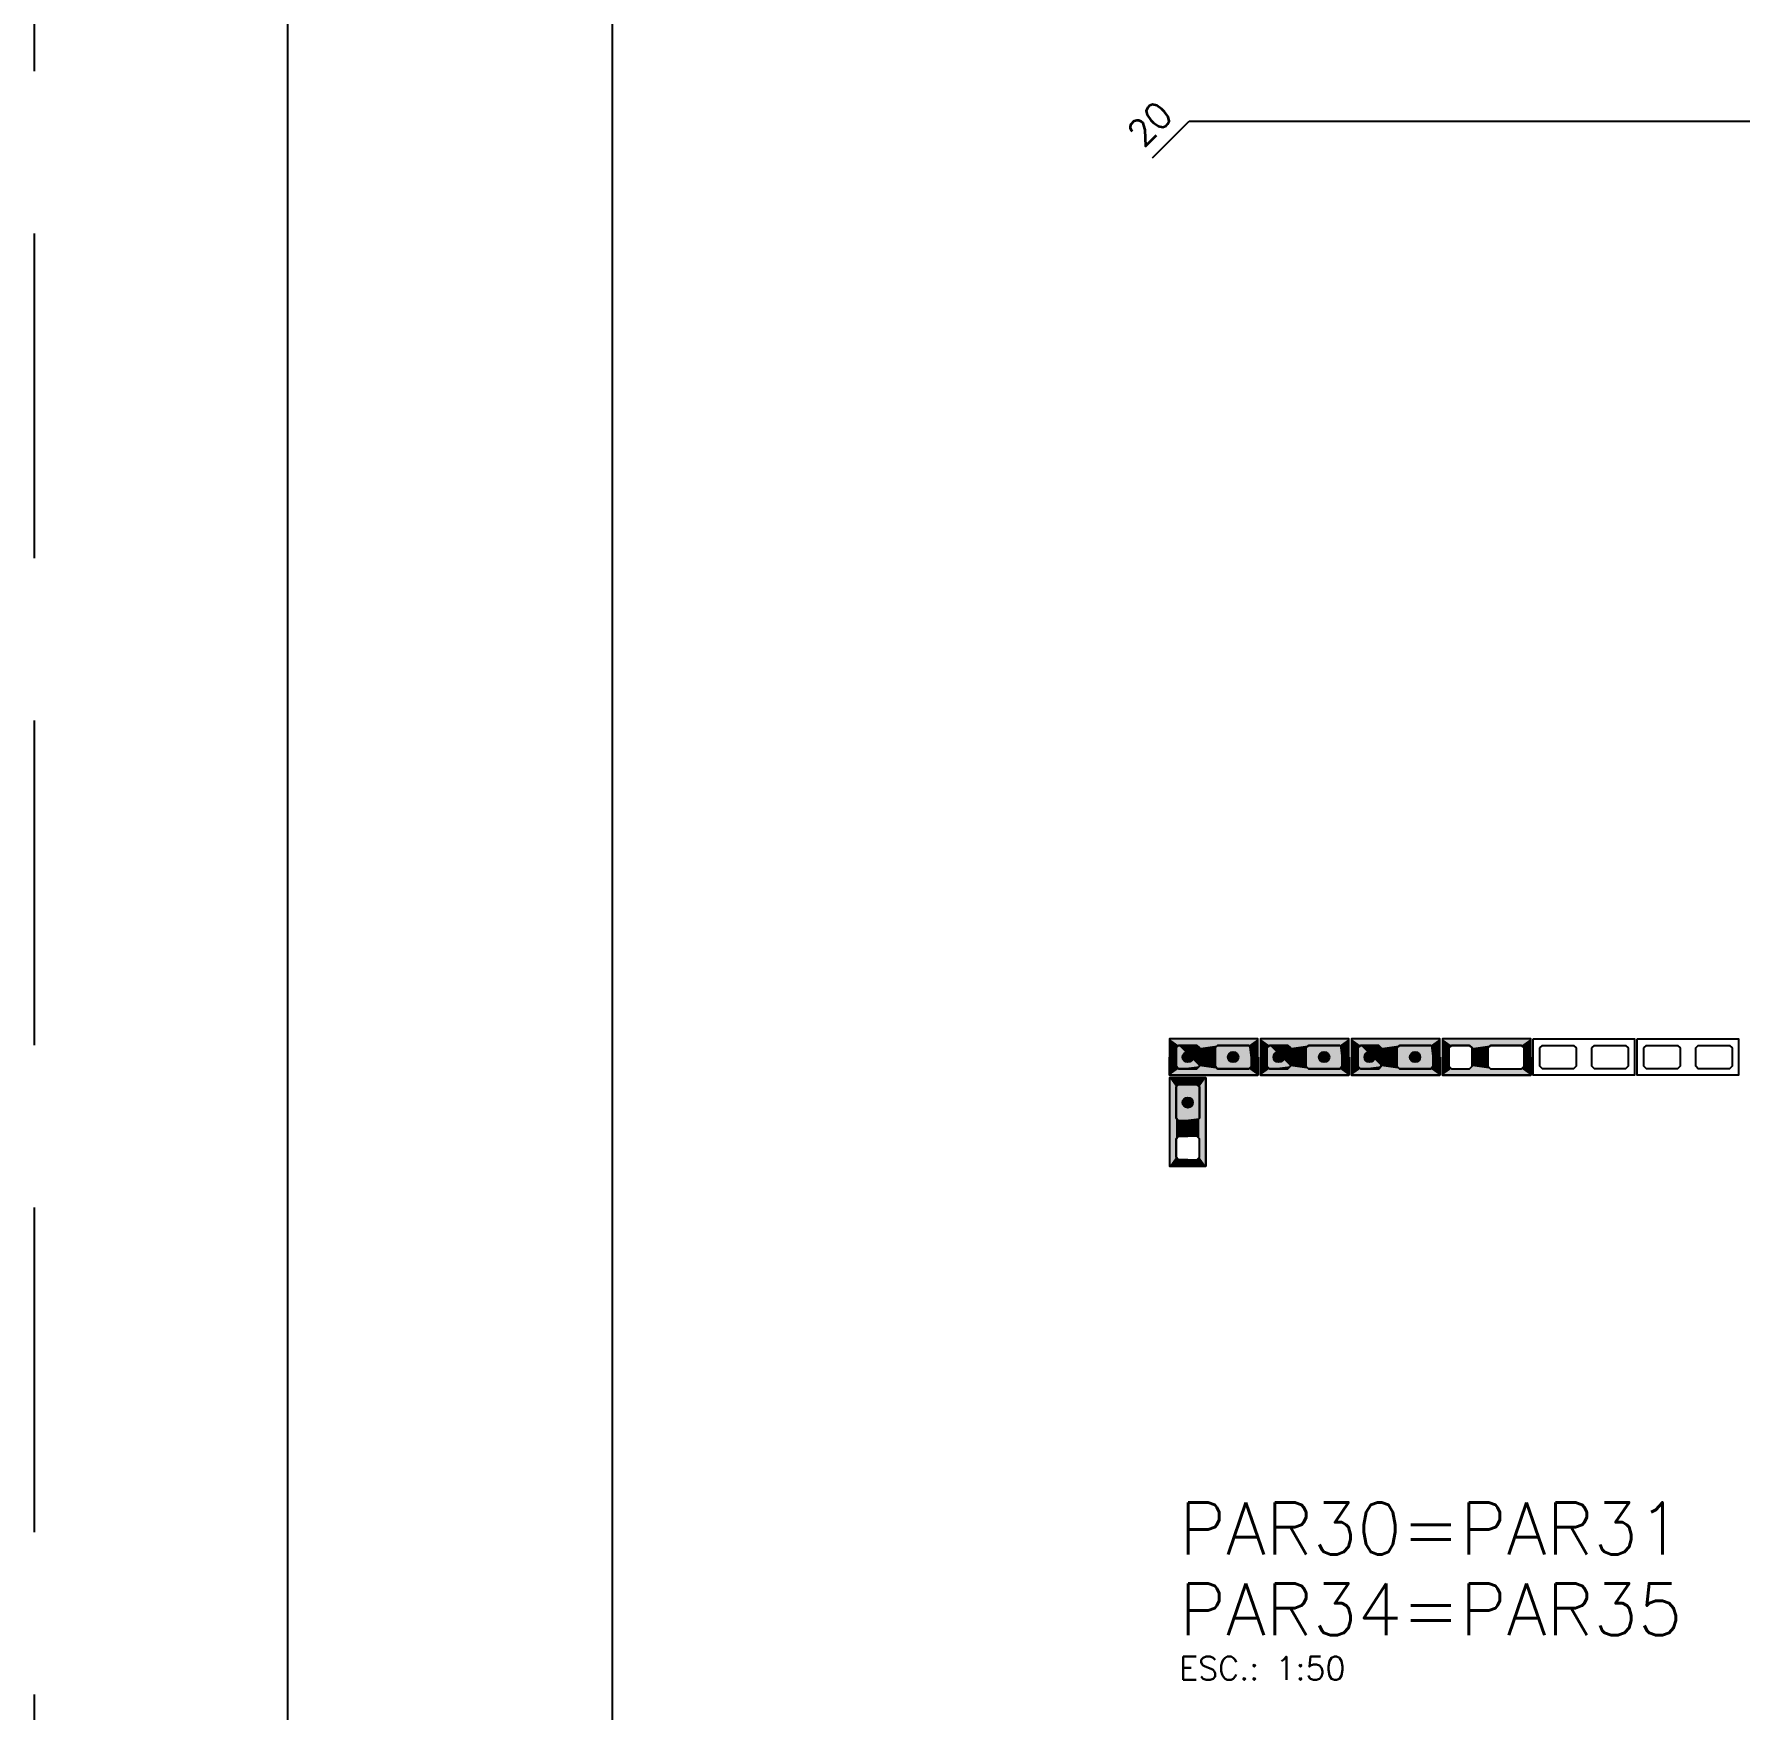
# Model space of a CAD drawing. Extents: x -1.9 to 86, y -1.5 to 61.
# Drawn here: x -1.95 to 11.18, y 34.58 to 47.49 of the extents above; entities that cross this region are included whole.
import ezdxf

# ---------------------------------------------------------------- set-up
doc = ezdxf.new("R2010")
doc.units = 0
doc.header["$MEASUREMENT"] = 0
doc.linetypes.add('HIDDEN', pattern=[0.375, 0.25, -0.125])
doc.layers.get('0').update_dxf_attribs({"linetype": 'CONTINUOUS'})
doc.layers.get('Defpoints').update_dxf_attribs({"linetype": 'CONTINUOUS'})
for name, color, linetype in [('ARQ_FOLHA', 7, 'CONTINUOUS'), ('PENA_01', 1, 'CONTINUOUS'), ('PENA_02', 2, 'CONTINUOUS'), ('PENA_03', 3, 'CONTINUOUS'), ('PENA_05', 5, 'CONTINUOUS'), ('PENA_06', 6, 'CONTINUOUS'), ('PENA_11', 252, 'CONTINUOUS'), ('PENA_21', 100, 'CONTINUOUS')]:
    doc.layers.add(name, color=color, linetype=linetype)
doc.styles.get("Standard").update_dxf_attribs({"font": 'ROMANS.SHX'})

# ---------------------------------------------------------------- blocks, each defined once
blk = doc.blocks.new('FOLHA A1 - 841 X 594')
at = {"layer": 'ARQ_FOLHA', "color": 1}
for points in [[(-841, 0), (0, 0), (0, 594), (-841, 594)], [(-816, 10), (-10, 10), (-10, 584), (-816, 584)]]:
    blk.add_lwpolyline(points, close=True, dxfattribs=at)
at = {"layer": 'Defpoints', "color": 8, "linetype": 'HIDDEN', "ltscale": 100}
blk.add_lwpolyline([(-860.5, 609.5), (-860.5, -15.5), (19.5, -15.5), (19.5, 609.5)], close=True, dxfattribs=at)
blk = doc.blocks.new('*U24')
blk.add_blockref('FOLHA A1 - 841 X 594', (0, 0))

msp = doc.modelspace()

# ---------------------------------------------------------------- linework, layer by layer
at = {"layer": 'PENA_01', "linetype": 'Continuous'}
for points in [[(6.859264, 39.519962), (6.999264, 39.519962), (7.019264, 39.539962), (7.019264, 39.679962), (6.999264, 39.699962), (6.859264, 39.699962), (6.839264, 39.679962), (6.839264, 39.539962), (6.859264, 39.519962)], [(7.159264, 39.519962), (7.399264, 39.519962), (7.419264, 39.539962), (7.419264, 39.679962), (7.399264, 39.699962), (7.159264, 39.699962), (7.139264, 39.679962), (7.139264, 39.539962), (7.159264, 39.519962)], [(7.559264, 39.519962), (7.699264, 39.519962), (7.719264, 39.539962), (7.719264, 39.679962), (7.699264, 39.699962), (7.559264, 39.699962), (7.539264, 39.679962), (7.539264, 39.539962), (7.559264, 39.519962)], [(7.859264, 39.519962), (8.099264, 39.519962), (8.119264, 39.539962), (8.119264, 39.679962), (8.099264, 39.699962), (7.859264, 39.699962), (7.839264, 39.679962), (7.839264, 39.539962), (7.859264, 39.519962)], [(8.259264, 39.519962), (8.399264, 39.519962), (8.419264, 39.539962), (8.419264, 39.679962), (8.399264, 39.699962), (8.259264, 39.699962), (8.239264, 39.679962), (8.239264, 39.539962), (8.259264, 39.519962)], [(8.559264, 39.519962), (8.799264, 39.519962), (8.819264, 39.539962), (8.819264, 39.679962), (8.799264, 39.699962), (8.559264, 39.699962), (8.539264, 39.679962), (8.539264, 39.539962), (8.559264, 39.519962)], [(8.959264, 39.519962), (9.099264, 39.519962), (9.119264, 39.539962), (9.119264, 39.679962), (9.099264, 39.699962), (8.959264, 39.699962), (8.939264, 39.679962), (8.939264, 39.539962), (8.959264, 39.519962)], [(9.259264, 39.519962), (9.499264, 39.519962), (9.519264, 39.539962), (9.519264, 39.679962), (9.499264, 39.699962), (9.259264, 39.699962), (9.239264, 39.679962), (9.239264, 39.539962), (9.259264, 39.519962)], [(9.639264, 39.679962), (9.659264, 39.699962), (9.899264, 39.699962), (9.919264, 39.679962), (9.919264, 39.539962), (9.899264, 39.519962), (9.659264, 39.519962), (9.639264, 39.539962), (9.639264, 39.679962)], [(10.039264, 39.679962), (10.059264, 39.699962), (10.299264, 39.699962), (10.319264, 39.679962), (10.319264, 39.539962), (10.299264, 39.519962), (10.059264, 39.519962), (10.039264, 39.539962), (10.039264, 39.679962)], [(10.439264, 39.679962), (10.459264, 39.699962), (10.699264, 39.699962), (10.719264, 39.679962), (10.719264, 39.539962), (10.699264, 39.519962), (10.459264, 39.519962), (10.439264, 39.539962), (10.439264, 39.679962)], [(10.839264, 39.679962), (10.859264, 39.699962), (11.099264, 39.699962), (11.119264, 39.679962), (11.119264, 39.539962), (11.099264, 39.519962), (10.859264, 39.519962), (10.839264, 39.539962), (10.839264, 39.679962)], [(7.019264, 39.139962), (7.019264, 39.379962), (6.999264, 39.399962), (6.859264, 39.399962), (6.839264, 39.379962), (6.839264, 39.139962), (6.859264, 39.119962), (6.999264, 39.119962), (7.019264, 39.139962)], [(7.019264, 38.839962), (7.019264, 38.979962), (6.999264, 38.999962), (6.859264, 38.999962), (6.839264, 38.979962), (6.839264, 38.839962), (6.859264, 38.819962), (6.999264, 38.819962), (7.019264, 38.839962)]]:
    msp.add_lwpolyline(points, dxfattribs=at)
at = {"layer": 'PENA_02', "linetype": 'Continuous'}
for points in [[(6.789264, 39.469962), (7.469264, 39.469962), (7.469264, 39.749962), (6.789264, 39.749962), (6.789264, 39.469962)], [(7.489264, 39.469962), (8.169264, 39.469962), (8.169264, 39.749962), (7.489264, 39.749962), (7.489264, 39.469962)], [(8.189264, 39.469962), (8.869264, 39.469962), (8.869264, 39.749962), (8.189264, 39.749962), (8.189264, 39.469962)], [(8.889264, 39.469962), (9.569264, 39.469962), (9.569264, 39.749962), (8.889264, 39.749962), (8.889264, 39.469962)], [(9.589264, 39.749962), (10.369264, 39.749962), (10.369264, 39.469962), (9.589264, 39.469962), (9.589264, 39.749962)], [(10.389264, 39.749962), (11.169264, 39.749962), (11.169264, 39.469962), (10.389264, 39.469962), (10.389264, 39.749962)], [(7.069264, 38.769962), (7.069264, 39.449962), (6.789264, 39.449962), (6.789264, 38.769962), (7.069264, 38.769962)]]:
    msp.add_lwpolyline(points, dxfattribs=at)
at = {"layer": 'PENA_03', "linetype": 'Continuous'}
for points in [[(7.019264, 39.539962), (6.999264, 39.519962), (6.859264, 39.519962), (6.839264, 39.539962), (6.839264, 39.679962), (6.859264, 39.699962), (6.999264, 39.699962), (7.019264, 39.679962), (7.019264, 39.539962)], [(7.419264, 39.539962), (7.399264, 39.519962), (7.159264, 39.519962), (7.139264, 39.539962), (7.139264, 39.679962), (7.159264, 39.699962), (7.399264, 39.699962), (7.419264, 39.679962), (7.419264, 39.539962)], [(7.719264, 39.539962), (7.699264, 39.519962), (7.559264, 39.519962), (7.539264, 39.539962), (7.539264, 39.679962), (7.559264, 39.699962), (7.699264, 39.699962), (7.719264, 39.679962), (7.719264, 39.539962)], [(8.119264, 39.539962), (8.099264, 39.519962), (7.859264, 39.519962), (7.839264, 39.539962), (7.839264, 39.679962), (7.859264, 39.699962), (8.099264, 39.699962), (8.119264, 39.679962), (8.119264, 39.539962)], [(8.419264, 39.539962), (8.399264, 39.519962), (8.259264, 39.519962), (8.239264, 39.539962), (8.239264, 39.679962), (8.259264, 39.699962), (8.399264, 39.699962), (8.419264, 39.679962), (8.419264, 39.539962)], [(8.819264, 39.539962), (8.799264, 39.519962), (8.559264, 39.519962), (8.539264, 39.539962), (8.539264, 39.679962), (8.559264, 39.699962), (8.799264, 39.699962), (8.819264, 39.679962), (8.819264, 39.539962)], [(6.859264, 39.119962), (6.839264, 39.139962), (6.839264, 39.379962), (6.859264, 39.399962), (6.999264, 39.399962), (7.019264, 39.379962), (7.019264, 39.139962), (6.999264, 39.119962), (6.859264, 39.119962)]]:
    msp.add_lwpolyline(points, dxfattribs=at)
for centre in [(6.929264, 39.609962), (7.279264, 39.609962), (7.629264, 39.609962), (7.979264, 39.609962), (8.329264, 39.609962), (8.679264, 39.609962), (6.929264, 39.259962)]:
    msp.add_circle(centre, 0.04, dxfattribs=at)
for points in [[(6.969264, 39.609962), (6.909264, 39.644603), (6.891676, 39.623643)], [(6.969264, 39.609962), (6.891676, 39.623643), (6.891676, 39.596281)], [(6.969264, 39.609962), (6.891676, 39.596281), (6.909264, 39.575321)], [(6.969264, 39.609962), (6.93621, 39.649354), (6.909264, 39.644603)], [(6.969264, 39.609962), (6.909264, 39.575321), (6.93621, 39.57057)], [(6.969264, 39.609962), (6.959905, 39.635673), (6.93621, 39.649354)], [(6.969264, 39.609962), (6.93621, 39.57057), (6.959905, 39.58425)], [(6.969264, 39.609962), (6.959905, 39.58425), (6.969264, 39.609962)], [(7.319264, 39.609962), (7.259264, 39.644603), (7.241676, 39.623643)], [(7.319264, 39.609962), (7.241676, 39.623643), (7.241676, 39.596281)], [(7.319264, 39.609962), (7.241676, 39.596281), (7.259264, 39.575321)], [(7.319264, 39.609962), (7.28621, 39.649354), (7.259264, 39.644603)], [(7.319264, 39.609962), (7.259264, 39.575321), (7.28621, 39.57057)], [(7.319264, 39.609962), (7.309905, 39.635673), (7.28621, 39.649354)], [(7.319264, 39.609962), (7.28621, 39.57057), (7.309905, 39.58425)], [(7.319264, 39.609962), (7.309905, 39.58425), (7.319264, 39.609962)], [(7.669264, 39.609962), (7.609264, 39.644603), (7.591676, 39.623643)], [(7.669264, 39.609962), (7.591676, 39.623643), (7.591676, 39.596281)], [(7.669264, 39.609962), (7.591676, 39.596281), (7.609264, 39.575321)], [(7.669264, 39.609962), (7.63621, 39.649354), (7.609264, 39.644603)], [(7.669264, 39.609962), (7.609264, 39.575321), (7.63621, 39.57057)], [(7.669264, 39.609962), (7.659905, 39.635673), (7.63621, 39.649354)], [(7.669264, 39.609962), (7.63621, 39.57057), (7.659905, 39.58425)], [(7.669264, 39.609962), (7.659905, 39.58425), (7.669264, 39.609962)], [(8.019264, 39.609962), (7.959264, 39.644603), (7.941676, 39.623643)], [(8.019264, 39.609962), (7.941676, 39.623643), (7.941676, 39.596281)], [(8.019264, 39.609962), (7.941676, 39.596281), (7.959264, 39.575321)], [(8.019264, 39.609962), (7.98621, 39.649354), (7.959264, 39.644603)], [(8.019264, 39.609962), (7.959264, 39.575321), (7.98621, 39.57057)], [(8.019264, 39.609962), (8.009905, 39.635673), (7.98621, 39.649354)], [(8.019264, 39.609962), (7.98621, 39.57057), (8.009905, 39.58425)], [(8.019264, 39.609962), (8.009905, 39.58425), (8.019264, 39.609962)], [(8.369264, 39.609962), (8.309264, 39.644603), (8.291676, 39.623643)], [(8.369264, 39.609962), (8.291676, 39.623643), (8.291676, 39.596281)], [(8.369264, 39.609962), (8.291676, 39.596281), (8.309264, 39.575321)], [(8.369264, 39.609962), (8.33621, 39.649354), (8.309264, 39.644603)], [(8.369264, 39.609962), (8.309264, 39.575321), (8.33621, 39.57057)], [(8.369264, 39.609962), (8.359905, 39.635673), (8.33621, 39.649354)], [(8.369264, 39.609962), (8.33621, 39.57057), (8.359905, 39.58425)], [(8.369264, 39.609962), (8.359905, 39.58425), (8.369264, 39.609962)], [(8.719264, 39.609962), (8.659264, 39.644603), (8.641676, 39.623643)], [(8.719264, 39.609962), (8.641676, 39.623643), (8.641676, 39.596281)], [(8.719264, 39.609962), (8.641676, 39.596281), (8.659264, 39.575321)], [(8.719264, 39.609962), (8.68621, 39.649354), (8.659264, 39.644603)], [(8.719264, 39.609962), (8.659264, 39.575321), (8.68621, 39.57057)], [(8.719264, 39.609962), (8.709905, 39.635673), (8.68621, 39.649354)], [(8.719264, 39.609962), (8.68621, 39.57057), (8.709905, 39.58425)], [(8.719264, 39.609962), (8.709905, 39.58425), (8.719264, 39.609962)], [(6.969264, 39.259962), (6.909264, 39.294603), (6.891676, 39.273643)], [(6.969264, 39.259962), (6.891676, 39.273643), (6.891676, 39.246281)], [(6.969264, 39.259962), (6.891676, 39.246281), (6.909264, 39.225321)], [(6.969264, 39.259962), (6.93621, 39.299354), (6.909264, 39.294603)], [(6.969264, 39.259962), (6.909264, 39.225321), (6.93621, 39.22057)], [(6.969264, 39.259962), (6.959905, 39.285673), (6.93621, 39.299354)], [(6.969264, 39.259962), (6.93621, 39.22057), (6.959905, 39.23425)], [(6.969264, 39.259962), (6.959905, 39.23425), (6.969264, 39.259962)]]:
    msp.add_solid(points, dxfattribs=at)
at = {"layer": 'PENA_05', "linetype": 'Continuous'}
for p, q in [((6.657451, 46.534594), (6.940294, 46.817437)), ((6.940294, 46.817437), (18.615282, 46.817862))]:
    msp.add_line(p, q, dxfattribs=at)
at = {"layer": 'PENA_11', "linetype": 'Continuous'}
for points in [[(7.019264, 39.539962), (6.839264, 39.679962), (6.859264, 39.699962)], [(7.019264, 39.539962), (6.839264, 39.539962), (6.839264, 39.679962)], [(7.019264, 39.539962), (6.859264, 39.699962), (6.999264, 39.699962)], [(7.019264, 39.539962), (6.999264, 39.699962), (7.019264, 39.679962)], [(7.019264, 39.539962), (7.019264, 39.679962), (7.019264, 39.539962)], [(7.419264, 39.539962), (7.139264, 39.679962), (7.159264, 39.699962)], [(7.419264, 39.539962), (7.139264, 39.539962), (7.139264, 39.679962)], [(7.419264, 39.539962), (7.159264, 39.699962), (7.399264, 39.699962)], [(7.419264, 39.539962), (7.399264, 39.699962), (7.419264, 39.679962)], [(7.419264, 39.539962), (7.419264, 39.679962), (7.419264, 39.539962)], [(7.719264, 39.539962), (7.539264, 39.679962), (7.559264, 39.699962)], [(7.719264, 39.539962), (7.539264, 39.539962), (7.539264, 39.679962)], [(7.719264, 39.539962), (7.559264, 39.699962), (7.699264, 39.699962)], [(7.719264, 39.539962), (7.699264, 39.699962), (7.719264, 39.679962)], [(7.719264, 39.539962), (7.719264, 39.679962), (7.719264, 39.539962)], [(8.119264, 39.539962), (7.839264, 39.679962), (7.859264, 39.699962)], [(8.119264, 39.539962), (7.839264, 39.539962), (7.839264, 39.679962)], [(8.119264, 39.539962), (7.859264, 39.699962), (8.099264, 39.699962)], [(8.119264, 39.539962), (8.099264, 39.699962), (8.119264, 39.679962)], [(8.119264, 39.539962), (8.119264, 39.679962), (8.119264, 39.539962)], [(8.419264, 39.539962), (8.239264, 39.679962), (8.259264, 39.699962)], [(8.419264, 39.539962), (8.239264, 39.539962), (8.239264, 39.679962)], [(8.419264, 39.539962), (8.259264, 39.699962), (8.399264, 39.699962)], [(8.419264, 39.539962), (8.399264, 39.699962), (8.419264, 39.679962)], [(8.419264, 39.539962), (8.419264, 39.679962), (8.419264, 39.539962)], [(8.819264, 39.539962), (8.539264, 39.679962), (8.559264, 39.699962)], [(8.819264, 39.539962), (8.539264, 39.539962), (8.539264, 39.679962)], [(8.819264, 39.539962), (8.559264, 39.699962), (8.799264, 39.699962)], [(8.819264, 39.539962), (8.799264, 39.699962), (8.819264, 39.679962)], [(8.819264, 39.539962), (8.819264, 39.679962), (8.819264, 39.539962)], [(7.019264, 39.539962), (6.859264, 39.519962), (6.839264, 39.539962)], [(7.019264, 39.539962), (6.999264, 39.519962), (6.859264, 39.519962)], [(7.419264, 39.539962), (7.159264, 39.519962), (7.139264, 39.539962)], [(7.419264, 39.539962), (7.399264, 39.519962), (7.159264, 39.519962)], [(7.719264, 39.539962), (7.559264, 39.519962), (7.539264, 39.539962)], [(7.719264, 39.539962), (7.699264, 39.519962), (7.559264, 39.519962)], [(8.119264, 39.539962), (7.859264, 39.519962), (7.839264, 39.539962)], [(8.119264, 39.539962), (8.099264, 39.519962), (7.859264, 39.519962)], [(8.419264, 39.539962), (8.259264, 39.519962), (8.239264, 39.539962)], [(8.419264, 39.539962), (8.399264, 39.519962), (8.259264, 39.519962)], [(8.819264, 39.539962), (8.559264, 39.519962), (8.539264, 39.539962)], [(8.819264, 39.539962), (8.799264, 39.519962), (8.559264, 39.519962)], [(6.859264, 39.119962), (6.839264, 39.379962), (6.859264, 39.399962)], [(6.859264, 39.119962), (6.859264, 39.399962), (6.999264, 39.399962)], [(6.859264, 39.119962), (6.999264, 39.399962), (7.019264, 39.379962)], [(6.859264, 39.119962), (6.839264, 39.139962), (6.839264, 39.379962)], [(6.859264, 39.119962), (7.019264, 39.379962), (7.019264, 39.139962)], [(6.859264, 39.119962), (7.019264, 39.139962), (6.999264, 39.119962)], [(6.859264, 39.119962), (6.999264, 39.119962), (6.859264, 39.119962)]]:
    msp.add_solid(points, dxfattribs=at)
at = {"layer": 'PENA_21', "linetype": 'Continuous'}
for points in [[(6.789264, 39.609962), (6.839264, 39.609962), (6.839264, 39.679962), (6.859264, 39.699962), (6.999264, 39.699962), (7.019264, 39.679962), (7.019264, 39.609962), (7.139264, 39.609962), (7.139264, 39.679962), (7.159264, 39.699962), (7.399264, 39.699962), (7.419264, 39.679962), (7.419264, 39.609962), (7.469264, 39.609962), (7.469264, 39.749962), (6.789264, 39.749962), (6.789264, 39.609962)], [(7.489264, 39.609962), (7.539264, 39.609962), (7.539264, 39.679962), (7.559264, 39.699962), (7.699264, 39.699962), (7.719264, 39.679962), (7.719264, 39.609962), (7.839264, 39.609962), (7.839264, 39.679962), (7.859264, 39.699962), (8.099264, 39.699962), (8.119264, 39.679962), (8.119264, 39.609962), (8.169264, 39.609962), (8.169264, 39.749962), (7.489264, 39.749962), (7.489264, 39.609962)], [(8.189264, 39.609962), (8.239264, 39.609962), (8.239264, 39.679962), (8.259264, 39.699962), (8.399264, 39.699962), (8.419264, 39.679962), (8.419264, 39.609962), (8.539264, 39.609962), (8.539264, 39.679962), (8.559264, 39.699962), (8.799264, 39.699962), (8.819264, 39.679962), (8.819264, 39.609962), (8.869264, 39.609962), (8.869264, 39.749962), (8.189264, 39.749962), (8.189264, 39.609962)], [(8.889264, 39.609962), (8.939264, 39.609962), (8.939264, 39.679962), (8.959264, 39.699962), (9.099264, 39.699962), (9.119264, 39.679962), (9.119264, 39.609962), (9.239264, 39.609962), (9.239264, 39.679962), (9.259264, 39.699962), (9.499264, 39.699962), (9.519264, 39.679962), (9.519264, 39.609962), (9.569264, 39.609962), (9.569264, 39.749962), (8.889264, 39.749962), (8.889264, 39.609962)], [(6.789264, 39.609962), (6.839264, 39.609962), (6.839264, 39.539962), (6.859264, 39.519962), (6.999264, 39.519962), (7.019264, 39.539962), (7.019264, 39.609962), (7.139264, 39.609962), (7.139264, 39.539962), (7.159264, 39.519962), (7.399264, 39.519962), (7.419264, 39.539962), (7.419264, 39.609962), (7.469264, 39.609962), (7.469264, 39.469962), (6.789264, 39.469962), (6.789264, 39.609962)], [(7.489264, 39.609962), (7.539264, 39.609962), (7.539264, 39.539962), (7.559264, 39.519962), (7.699264, 39.519962), (7.719264, 39.539962), (7.719264, 39.609962), (7.839264, 39.609962), (7.839264, 39.539962), (7.859264, 39.519962), (8.099264, 39.519962), (8.119264, 39.539962), (8.119264, 39.609962), (8.169264, 39.609962), (8.169264, 39.469962), (7.489264, 39.469962), (7.489264, 39.609962)], [(8.189264, 39.609962), (8.239264, 39.609962), (8.239264, 39.539962), (8.259264, 39.519962), (8.399264, 39.519962), (8.419264, 39.539962), (8.419264, 39.609962), (8.539264, 39.609962), (8.539264, 39.539962), (8.559264, 39.519962), (8.799264, 39.519962), (8.819264, 39.539962), (8.819264, 39.609962), (8.869264, 39.609962), (8.869264, 39.469962), (8.189264, 39.469962), (8.189264, 39.609962)], [(8.889264, 39.609962), (8.939264, 39.609962), (8.939264, 39.539962), (8.959264, 39.519962), (9.099264, 39.519962), (9.119264, 39.539962), (9.119264, 39.609962), (9.239264, 39.609962), (9.239264, 39.539962), (9.259264, 39.519962), (9.499264, 39.519962), (9.519264, 39.539962), (9.519264, 39.609962), (9.569264, 39.609962), (9.569264, 39.469962), (8.889264, 39.469962), (8.889264, 39.609962)], [(6.929264, 38.769962), (6.929264, 38.819962), (6.859264, 38.819962), (6.839264, 38.839962), (6.839264, 38.979962), (6.859264, 38.999962), (6.929264, 38.999962), (6.929264, 39.119962), (6.859264, 39.119962), (6.839264, 39.139962), (6.839264, 39.379962), (6.859264, 39.399962), (6.929264, 39.399962), (6.929264, 39.449962), (6.789264, 39.449962), (6.789264, 38.769962), (6.929264, 38.769962)], [(6.929264, 38.769962), (6.929264, 38.819962), (6.999264, 38.819962), (7.019264, 38.839962), (7.019264, 38.979962), (6.999264, 38.999962), (6.929264, 38.999962), (6.929264, 39.119962), (6.999264, 39.119962), (7.019264, 39.139962), (7.019264, 39.379962), (6.999264, 39.399962), (6.929264, 39.399962), (6.929264, 39.449962), (7.069264, 39.449962), (7.069264, 38.769962), (6.929264, 38.769962)]]:
    msp.add_lwpolyline(points, dxfattribs=at)
for points in [[(7.469264, 39.749962), (6.789264, 39.749962), (6.859264, 39.699962)], [(6.789264, 39.749962), (6.789264, 39.609962), (6.839264, 39.609962)], [(6.789264, 39.749962), (6.839264, 39.609962), (6.839264, 39.679962)], [(6.789264, 39.749962), (6.839264, 39.679962), (6.859264, 39.699962)], [(7.469264, 39.749962), (6.859264, 39.699962), (6.999264, 39.699962)], [(7.469264, 39.749962), (6.999264, 39.699962), (7.019264, 39.679962)], [(7.469264, 39.749962), (7.019264, 39.679962), (7.159264, 39.699962)], [(7.019264, 39.679962), (7.139264, 39.679962), (7.159264, 39.699962)], [(7.019264, 39.679962), (7.019264, 39.609962), (7.139264, 39.609962)], [(7.019264, 39.679962), (7.139264, 39.609962), (7.139264, 39.679962)], [(7.469264, 39.749962), (7.159264, 39.699962), (7.399264, 39.699962)], [(7.469264, 39.749962), (7.399264, 39.699962), (7.419264, 39.679962)], [(7.469264, 39.749962), (7.419264, 39.679962), (7.469264, 39.609962)], [(7.469264, 39.609962), (7.419264, 39.679962), (7.419264, 39.609962)], [(8.169264, 39.749962), (7.489264, 39.749962), (7.559264, 39.699962)], [(7.489264, 39.749962), (7.489264, 39.609962), (7.539264, 39.609962)], [(7.489264, 39.749962), (7.539264, 39.609962), (7.539264, 39.679962)], [(7.489264, 39.749962), (7.539264, 39.679962), (7.559264, 39.699962)], [(8.169264, 39.749962), (7.559264, 39.699962), (7.699264, 39.699962)], [(8.169264, 39.749962), (7.699264, 39.699962), (7.719264, 39.679962)], [(8.169264, 39.749962), (7.719264, 39.679962), (7.859264, 39.699962)], [(7.719264, 39.679962), (7.839264, 39.679962), (7.859264, 39.699962)], [(7.719264, 39.679962), (7.719264, 39.609962), (7.839264, 39.609962)], [(7.719264, 39.679962), (7.839264, 39.609962), (7.839264, 39.679962)], [(8.169264, 39.749962), (7.859264, 39.699962), (8.099264, 39.699962)], [(8.169264, 39.749962), (8.099264, 39.699962), (8.119264, 39.679962)], [(8.169264, 39.749962), (8.119264, 39.679962), (8.169264, 39.609962)], [(8.169264, 39.609962), (8.119264, 39.679962), (8.119264, 39.609962)], [(8.869264, 39.749962), (8.189264, 39.749962), (8.259264, 39.699962)], [(8.189264, 39.749962), (8.189264, 39.609962), (8.239264, 39.609962)], [(8.189264, 39.749962), (8.239264, 39.609962), (8.239264, 39.679962)], [(8.189264, 39.749962), (8.239264, 39.679962), (8.259264, 39.699962)], [(8.869264, 39.749962), (8.259264, 39.699962), (8.399264, 39.699962)], [(8.869264, 39.749962), (8.399264, 39.699962), (8.419264, 39.679962)], [(8.869264, 39.749962), (8.419264, 39.679962), (8.559264, 39.699962)], [(8.419264, 39.679962), (8.539264, 39.679962), (8.559264, 39.699962)], [(8.419264, 39.679962), (8.419264, 39.609962), (8.539264, 39.609962)], [(8.419264, 39.679962), (8.539264, 39.609962), (8.539264, 39.679962)], [(8.869264, 39.749962), (8.559264, 39.699962), (8.799264, 39.699962)], [(8.869264, 39.749962), (8.799264, 39.699962), (8.819264, 39.679962)], [(8.869264, 39.749962), (8.819264, 39.679962), (8.869264, 39.609962)], [(8.869264, 39.609962), (8.819264, 39.679962), (8.819264, 39.609962)], [(9.569264, 39.749962), (8.889264, 39.749962), (8.959264, 39.699962)], [(8.889264, 39.749962), (8.889264, 39.609962), (8.939264, 39.609962)], [(8.889264, 39.749962), (8.939264, 39.609962), (8.939264, 39.679962)], [(8.889264, 39.749962), (8.939264, 39.679962), (8.959264, 39.699962)], [(9.569264, 39.749962), (8.959264, 39.699962), (9.099264, 39.699962)], [(9.569264, 39.749962), (9.099264, 39.699962), (9.119264, 39.679962)], [(9.569264, 39.749962), (9.119264, 39.679962), (9.259264, 39.699962)], [(9.119264, 39.679962), (9.239264, 39.679962), (9.259264, 39.699962)], [(9.119264, 39.679962), (9.119264, 39.609962), (9.239264, 39.609962)], [(9.119264, 39.679962), (9.239264, 39.609962), (9.239264, 39.679962)], [(9.569264, 39.749962), (9.259264, 39.699962), (9.499264, 39.699962)], [(9.569264, 39.749962), (9.499264, 39.699962), (9.519264, 39.679962)], [(9.569264, 39.749962), (9.519264, 39.679962), (9.569264, 39.609962)], [(9.569264, 39.609962), (9.519264, 39.679962), (9.519264, 39.609962)], [(6.789264, 39.469962), (6.789264, 39.609962), (6.839264, 39.609962)], [(6.789264, 39.469962), (6.839264, 39.609962), (6.839264, 39.539962)], [(6.789264, 39.469962), (6.839264, 39.539962), (6.859264, 39.519962)], [(7.469264, 39.469962), (6.789264, 39.469962), (6.859264, 39.519962)], [(7.469264, 39.469962), (6.859264, 39.519962), (6.999264, 39.519962)], [(7.469264, 39.469962), (6.999264, 39.519962), (7.019264, 39.539962)], [(7.019264, 39.539962), (7.019264, 39.609962), (7.139264, 39.609962)], [(7.019264, 39.539962), (7.139264, 39.609962), (7.139264, 39.539962)], [(7.469264, 39.469962), (7.019264, 39.539962), (7.159264, 39.519962)], [(7.019264, 39.539962), (7.139264, 39.539962), (7.159264, 39.519962)], [(7.469264, 39.469962), (7.159264, 39.519962), (7.399264, 39.519962)], [(7.469264, 39.469962), (7.399264, 39.519962), (7.419264, 39.539962)], [(7.469264, 39.469962), (7.419264, 39.539962), (7.469264, 39.609962)], [(7.469264, 39.609962), (7.419264, 39.539962), (7.419264, 39.609962)], [(7.489264, 39.469962), (7.489264, 39.609962), (7.539264, 39.609962)], [(7.489264, 39.469962), (7.539264, 39.609962), (7.539264, 39.539962)], [(7.489264, 39.469962), (7.539264, 39.539962), (7.559264, 39.519962)], [(8.169264, 39.469962), (7.489264, 39.469962), (7.559264, 39.519962)], [(8.169264, 39.469962), (7.559264, 39.519962), (7.699264, 39.519962)], [(8.169264, 39.469962), (7.699264, 39.519962), (7.719264, 39.539962)], [(7.719264, 39.539962), (7.719264, 39.609962), (7.839264, 39.609962)], [(7.719264, 39.539962), (7.839264, 39.609962), (7.839264, 39.539962)], [(8.169264, 39.469962), (7.719264, 39.539962), (7.859264, 39.519962)], [(7.719264, 39.539962), (7.839264, 39.539962), (7.859264, 39.519962)], [(8.169264, 39.469962), (7.859264, 39.519962), (8.099264, 39.519962)], [(8.169264, 39.469962), (8.099264, 39.519962), (8.119264, 39.539962)], [(8.169264, 39.469962), (8.119264, 39.539962), (8.169264, 39.609962)], [(8.169264, 39.609962), (8.119264, 39.539962), (8.119264, 39.609962)], [(8.189264, 39.469962), (8.189264, 39.609962), (8.239264, 39.609962)], [(8.189264, 39.469962), (8.239264, 39.609962), (8.239264, 39.539962)], [(8.189264, 39.469962), (8.239264, 39.539962), (8.259264, 39.519962)], [(8.869264, 39.469962), (8.189264, 39.469962), (8.259264, 39.519962)], [(8.869264, 39.469962), (8.259264, 39.519962), (8.399264, 39.519962)], [(8.869264, 39.469962), (8.399264, 39.519962), (8.419264, 39.539962)], [(8.419264, 39.539962), (8.419264, 39.609962), (8.539264, 39.609962)], [(8.419264, 39.539962), (8.539264, 39.609962), (8.539264, 39.539962)], [(8.869264, 39.469962), (8.419264, 39.539962), (8.559264, 39.519962)], [(8.419264, 39.539962), (8.539264, 39.539962), (8.559264, 39.519962)], [(8.869264, 39.469962), (8.559264, 39.519962), (8.799264, 39.519962)], [(8.869264, 39.469962), (8.799264, 39.519962), (8.819264, 39.539962)], [(8.869264, 39.469962), (8.819264, 39.539962), (8.869264, 39.609962)], [(8.869264, 39.609962), (8.819264, 39.539962), (8.819264, 39.609962)], [(8.889264, 39.469962), (8.889264, 39.609962), (8.939264, 39.609962)], [(8.889264, 39.469962), (8.939264, 39.609962), (8.939264, 39.539962)], [(8.889264, 39.469962), (8.939264, 39.539962), (8.959264, 39.519962)], [(9.569264, 39.469962), (8.889264, 39.469962), (8.959264, 39.519962)], [(9.569264, 39.469962), (8.959264, 39.519962), (9.099264, 39.519962)], [(9.569264, 39.469962), (9.099264, 39.519962), (9.119264, 39.539962)], [(9.119264, 39.539962), (9.119264, 39.609962), (9.239264, 39.609962)], [(9.119264, 39.539962), (9.239264, 39.609962), (9.239264, 39.539962)], [(9.569264, 39.469962), (9.119264, 39.539962), (9.259264, 39.519962)], [(9.119264, 39.539962), (9.239264, 39.539962), (9.259264, 39.519962)], [(9.569264, 39.469962), (9.259264, 39.519962), (9.499264, 39.519962)], [(9.569264, 39.469962), (9.499264, 39.519962), (9.519264, 39.539962)], [(9.569264, 39.469962), (9.519264, 39.539962), (9.569264, 39.609962)], [(9.569264, 39.609962), (9.519264, 39.539962), (9.519264, 39.609962)], [(6.929264, 39.449962), (6.789264, 39.449962), (6.859264, 39.399962)], [(6.859264, 39.399962), (6.789264, 39.449962), (6.839264, 39.379962)], [(6.789264, 39.449962), (6.839264, 38.839962), (6.839264, 39.379962)], [(6.789264, 38.769962), (6.839264, 38.839962), (6.789264, 39.449962)], [(6.929264, 39.399962), (6.929264, 39.449962), (6.859264, 39.399962)], [(6.999264, 39.399962), (6.929264, 39.399962), (7.069264, 39.449962)], [(6.929264, 39.399962), (6.929264, 39.449962), (7.069264, 39.449962)], [(7.019264, 39.379962), (6.999264, 39.399962), (7.069264, 39.449962)], [(7.019264, 39.139962), (7.069264, 39.449962), (7.019264, 38.979962)], [(7.019264, 38.979962), (7.069264, 39.449962), (7.019264, 38.839962)], [(7.069264, 39.449962), (7.069264, 38.769962), (7.019264, 38.839962)], [(7.019264, 39.139962), (7.019264, 39.379962), (7.069264, 39.449962)], [(6.839264, 39.379962), (6.839264, 38.839962), (6.839264, 38.979962)], [(6.839264, 39.379962), (6.839264, 39.139962), (6.839264, 38.979962)], [(6.859264, 38.999962), (6.839264, 39.139962), (6.839264, 38.979962)], [(6.859264, 38.999962), (6.859264, 39.119962), (6.839264, 39.139962)], [(6.999264, 39.119962), (7.019264, 39.139962), (6.999264, 38.999962)], [(6.999264, 38.999962), (7.019264, 39.139962), (7.019264, 38.979962)], [(6.929264, 38.999962), (6.859264, 39.119962), (6.859264, 38.999962)], [(6.929264, 38.999962), (6.929264, 39.119962), (6.859264, 39.119962)], [(6.929264, 38.999962), (6.999264, 39.119962), (6.999264, 38.999962)], [(6.929264, 38.999962), (6.929264, 39.119962), (6.999264, 39.119962)], [(6.859264, 38.819962), (6.839264, 38.839962), (6.789264, 38.769962)], [(6.859264, 38.819962), (6.789264, 38.769962), (6.929264, 38.769962)], [(6.859264, 38.819962), (6.929264, 38.769962), (6.929264, 38.819962)], [(7.069264, 38.769962), (6.929264, 38.769962), (6.999264, 38.819962)], [(6.999264, 38.819962), (6.929264, 38.769962), (6.929264, 38.819962)], [(7.019264, 38.839962), (7.069264, 38.769962), (6.999264, 38.819962)]]:
    msp.add_solid(points, dxfattribs=at)

# ---------------------------------------------------------------- block references
at = {"xscale": 0.09999999999999938, "yscale": 0.09999999999999938, "zscale": 0.09999999999999938}
msp.add_blockref('*U24', (84.1, 0.002503), dxfattribs=at)

# ---------------------------------------------------------------- texts
at = {"layer": 'PENA_03', "linetype": 'Continuous'}
msp.add_text('20', height=0.2, rotation=45, dxfattribs=at).set_placement((6.586741, 46.605305))
msp.add_text('ESC.: 1:50', height=0.18, dxfattribs=at).set_placement((6.863159, 34.813206))
at = {"layer": 'PENA_06', "linetype": 'Continuous'}
for s, p in [('PAR30=PAR31', (6.863159, 35.78067)), ('PAR34=PAR35', (6.863159, 35.157091))]:
    msp.add_text(s, height=0.4, dxfattribs=at).set_placement(p)

doc.saveas('drawing.dxf')
